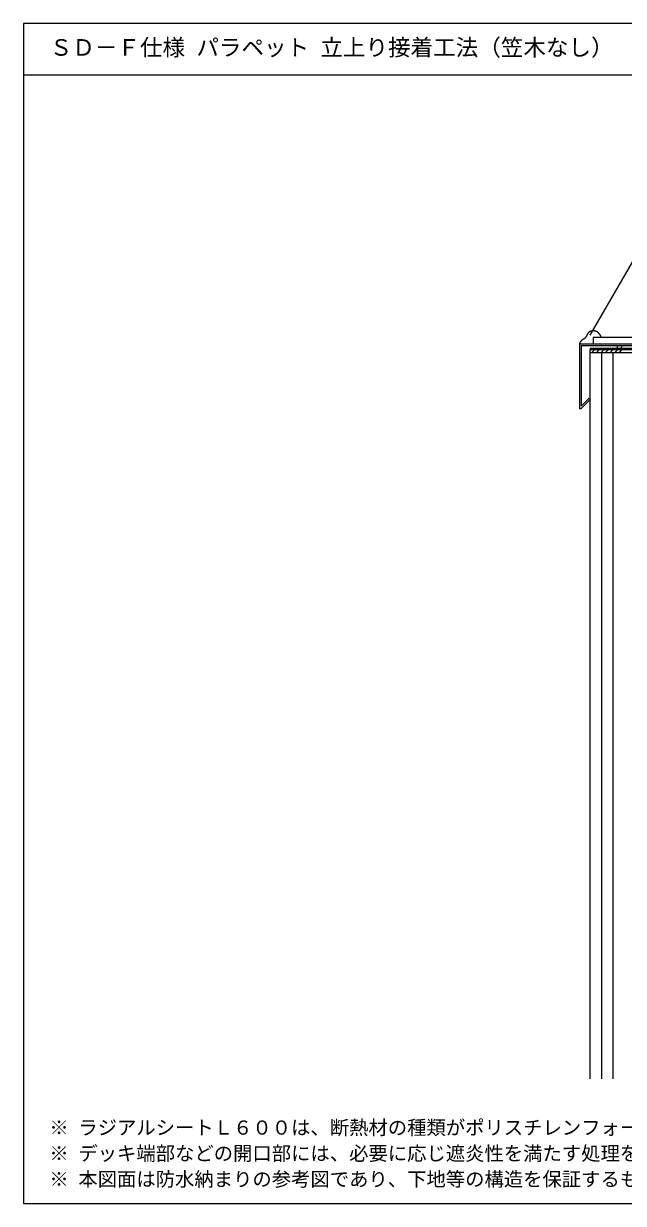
# Model space of a CAD drawing. Units: millimetres, scale not verified. Extents: x -665 to 665, y -465 to 450.
# Drawn here: x -665 to -200, y -465 to 450 of the extents above; entities that cross this region are included whole.
import ezdxf
from ezdxf.enums import TextEntityAlignment as Align

# ---------------------------------------------------------------- set-up
doc = ezdxf.new("R2010")
doc.units = ezdxf.units.MM
doc.header["$LTSCALE"] = 5
for name, color, linetype in [('0-2_線色２（白）', 7, 'Continuous'), ('0-3_線色３（緑）', 3, 'Continuous'), ('0-4_線色４（黄）', 2, 'Continuous'), ('0-6_鋼板・アングル', 2, 'Continuous'), ('0-A_文字', 7, 'Continuous'), ('0-D_断熱・ハッチ', 4, 'Continuous'), ('F-0', 134, 'Continuous')]:
    doc.layers.add(name, color=color, linetype=linetype)
doc.styles.add('ＭＳ ゴシック', font='')
doc.styles.get('ＭＳ ゴシック').set_extended_font_data('MS Gothic')

msp = doc.modelspace()

# ---------------------------------------------------------------- linework, layer by layer
at = {"layer": '0-2_線色２（白）'}
for p, q in [((-225.465, 194.867), (-190.465, 194.867)), ((-204.571, 200.318), (-204.571, 198.067))]:
    msp.add_line(p, q, dxfattribs=at)
for points in [[(-221.385, 211.489), (-221.594, 211.529), (-221.805, 211.562), (-221.928, 211.58), (-222.077, 211.598), (-222.333, 211.625), (-222.589, 211.644), (-222.845, 211.653), (-223.1, 211.652), (-223.354, 211.638), (-223.501, 211.623), (-223.608, 211.61), (-223.793, 211.581), (-223.977, 211.546), (-224.161, 211.508), (-224.345, 211.468), (-224.529, 211.428), (-224.637, 211.405), (-224.759, 211.379), (-224.97, 211.336), (-225.18, 211.29), (-225.387, 211.237), (-225.589, 211.175), (-225.786, 211.099), (-225.896, 211.048), (-225.995, 210.994), (-226.161, 210.891), (-226.319, 210.775), (-226.47, 210.647), (-226.613, 210.509), (-226.749, 210.364), (-226.824, 210.277), (-226.909, 210.175), (-227.047, 209.994), (-227.177, 209.807), (-227.3, 209.617), (-227.418, 209.423), (-227.531, 209.227), (-227.594, 209.112), (-227.662, 208.989)], [(-216.991, 206.518), (-217.009, 206.649), (-217.042, 206.874), (-217.08, 207.097), (-217.125, 207.318), (-217.18, 207.534), (-217.249, 207.746), (-217.297, 207.866), (-217.338, 207.958), (-217.416, 208.113), (-217.503, 208.265), (-217.597, 208.414), (-217.698, 208.559), (-217.802, 208.702), (-217.865, 208.783), (-217.939, 208.878), (-218.069, 209.039), (-218.202, 209.196), (-218.337, 209.352), (-218.474, 209.505), (-218.613, 209.657), (-218.695, 209.744), (-218.78, 209.835), (-218.93, 209.991), (-219.081, 210.145), (-219.236, 210.295), (-219.395, 210.441), (-219.559, 210.582), (-219.656, 210.662), (-219.744, 210.731), (-219.898, 210.845), (-220.057, 210.953), (-220.221, 211.054), (-220.388, 211.146), (-220.56, 211.23), (-220.661, 211.274), (-220.775, 211.318), (-220.975, 211.386), (-221.178, 211.442), (-221.385, 211.489)], [(-232.652, 203.643), (-232.815, 203.47), (-232.906, 203.366), (-232.958, 203.304), (-233.044, 203.194), (-233.127, 203.082), (-233.205, 202.966), (-233.277, 202.848), (-233.344, 202.727), (-233.38, 202.655), (-233.427, 202.554), (-233.498, 202.375), (-233.56, 202.192), (-233.615, 202.006), (-233.664, 201.818), (-233.71, 201.628), (-233.736, 201.518)], [(-227.662, 208.989), (-227.776, 208.776), (-227.888, 208.562), (-227.999, 208.347), (-228.109, 208.131), (-228.221, 207.915), (-228.286, 207.789), (-228.374, 207.62), (-228.53, 207.331), (-228.695, 207.046), (-228.87, 206.769), (-229.058, 206.503), (-229.264, 206.25), (-229.391, 206.111), (-229.438, 206.064), (-229.519, 205.984), (-229.604, 205.908), (-229.69, 205.833), (-229.779, 205.762), (-229.871, 205.694), (-229.925, 205.657), (-230.014, 205.597), (-230.172, 205.501), (-230.334, 205.41), (-230.497, 205.321), (-230.659, 205.232), (-230.82, 205.14), (-230.912, 205.084), (-231.004, 205.025), (-231.16, 204.917), (-231.313, 204.804), (-231.462, 204.687), (-231.61, 204.566), (-231.756, 204.444), (-231.84, 204.373), (-231.946, 204.284), (-232.127, 204.128), (-232.307, 203.971), (-232.482, 203.81), (-232.652, 203.643)]]:
    msp.add_lwpolyline(points, dxfattribs=at)
at = {"layer": '0-3_線色３（緑）'}
msp.add_line((-225.465, -368.433), (-225.465, 196.867), dxfattribs=at)
at = {"layer": '0-4_線色４（黄）'}
for p, q in [((-222.988, 206.518), (-222.988, 201.518)), ((-154.931, 206.518), (-222.988, 206.518))]:
    msp.add_line(p, q, dxfattribs=at)
at = {"layer": '0-6_鋼板・アングル'}
for p, q in [((-233.736, 201.518), (-233.736, 151.518)), ((-233.736, 201.518), (-186.052, 201.518)), ((-232.536, 200.318), (-232.536, 153.215)), ((-232.536, 200.318), (-186.052, 200.318)), ((-225.465, 198.067), (-225.465, 196.867)), ((-71.265, 198.067), (-225.465, 198.067)), ((-72.465, 196.867), (-225.465, 196.867)), ((-232.536, 153.215), (-226.313, 159.437)), ((-226.313, 159.437), (-225.465, 158.589))]:
    msp.add_line(p, q, dxfattribs=at)
msp.add_lwpolyline([(-233.736, 151.518), (-232.536, 151.518), (-225.465, 158.589)], dxfattribs=at)
at = {"layer": '0-A_文字'}
msp.add_line((-225.343, 208.469), (-153.315, 333.225), dxfattribs=at)
at = {"layer": '0-D_断熱・ハッチ'}
for p, q in [((-224.028, 194.867), (-222.028, 196.867)), ((-220.493, 194.867), (-218.493, 196.867)), ((-216.957, 194.867), (-214.957, 196.867)), ((-216.715, 194.867), (-216.715, -368.433)), ((-213.421, 194.867), (-211.421, 196.867)), ((-209.886, 194.867), (-207.886, 196.867)), ((-207.965, 194.867), (-207.965, -368.433)), ((-206.35, 194.867), (-204.35, 196.867)), ((-204.571, 199.308), (-203.561, 200.318)), ((-202.815, 194.867), (-200.815, 196.867)), ((-202.277, 198.067), (-200.026, 200.318))]:
    msp.add_line(p, q, dxfattribs=at)
at = {"layer": 'F-0'}
for p, q in [((665, 450), (-665, 450)), ((-665, 450), (-665, -465)), ((-665, -465), (665, -465))]:
    msp.add_line(p, q, dxfattribs=at)
at = {"layer": 'F-0', "color": 6}
msp.add_line((665, 410), (-665, 410), dxfattribs=at)

# ---------------------------------------------------------------- texts
at = {"layer": '0-A_文字', "style": 'ＭＳ ゴシック'}
for s, p in [('※ ラジアルシートＬ６００は、断熱材の種類がポリスチレンフォームの場合のみ使用', (-645, -415)), ('※ デッキ端部などの開口部には、必要に応じ遮炎性を満たす処理をお願いします（別途工事）', (-645, -435)), ('※ 本図面は防水納まりの参考図であり、下地等の構造を保証するものではありません', (-645, -455))]:
    msp.add_text(s, height=11, dxfattribs=at).set_placement(p, align=Align.BOTTOM_LEFT)
at = {"layer": 'F-0', "color": 7, "style": 'ＭＳ ゴシック'}
msp.add_text('ＳＤ－Ｆ仕様 パラペット 立上り接着工法（笠木なし）', height=12.83, dxfattribs=at).set_placement((-644.698, 421.25), align=Align.BOTTOM_LEFT)

doc.saveas('drawing.dxf')
